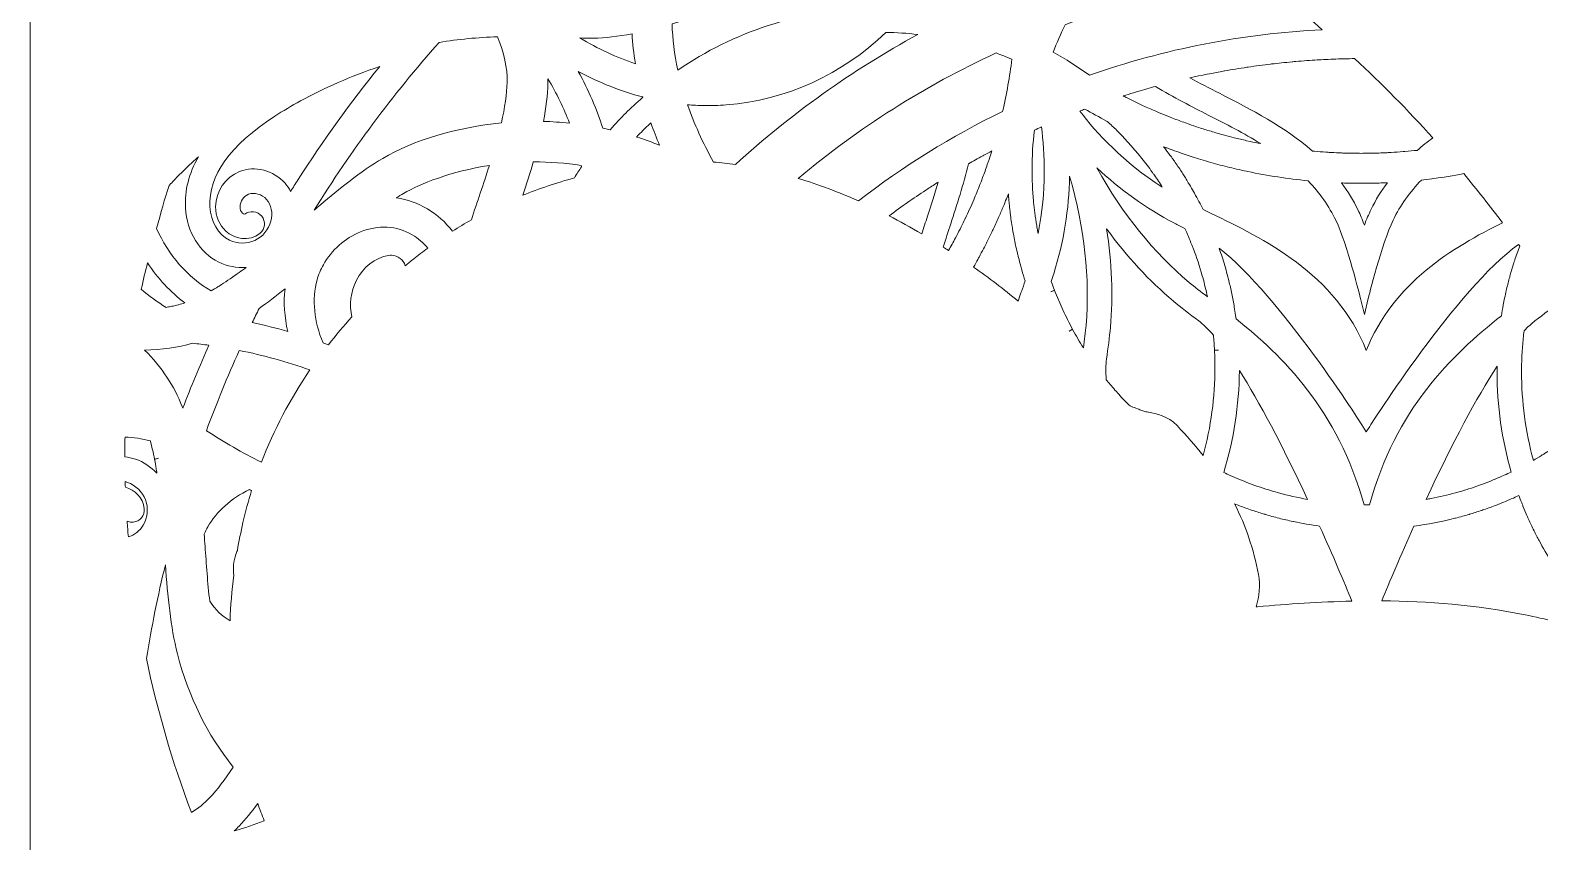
# Model space of a CAD drawing. Header units: millimetres. Extents: x 31 to 886, y -1164 to 562.
# Drawn here: x 31.5 to 218.8, y -901.2 to -800.5 of the extents above; entities that cross this region are included whole.
import ezdxf

# ---------------------------------------------------------------- set-up
doc = ezdxf.new("R2010")
doc.units = ezdxf.units.MM
doc.header["$MEASUREMENT"] = 0
doc.layers.add('Layer 2', color=7, linetype='Continuous')

msp = doc.modelspace()

# ---------------------------------------------------------------- linework, layer by layer
at = {"layer": 'Layer 2', "lineweight": 0}
msp.add_lwpolyline([(31.47, -602.86), (31.47, -1164.08), (190.16, -1164.08), (416.77, -1164.08), (416.77, -1010.46), (416.77, -602.86), (31.47, -602.86)], dxfattribs=at)
for points, knots in [([(183.83, -794.13), (186.54, -796.11), (189.19, -798.22), (191.79, -800.45), (181.89, -800.95), (172.2, -802.84), (162.91, -806.1), (161.46, -805.05), (159.95, -804.09), (158.42, -803.25), (158.85, -802.09), (159.34, -800.95), (159.88, -799.83), (167.63, -797.03), (175.65, -795.13), (183.83, -794.13)], [0, 0, 0, 0, 1, 1, 1, 2, 2, 2, 3, 3, 3, 4, 4, 4, 5, 5, 5, 5]), ([(116.42, -797.48), (116.42, -797.48), (116.59, -797.95), (116.59, -797.95), (120.3, -796.72), (123.8, -795.55), (126.92, -795.11), (127.65, -795.01), (128.53, -794.96), (129.47, -794.96), (131.18, -794.97), (133.82, -795.16), (137.01, -795.98), (136.88, -796.15), (136.75, -796.31), (136.62, -796.46), (136.26, -796.87), (135.86, -797.29), (135.38, -797.77), (126.9, -798.06), (118.78, -800.71), (111.83, -805.46), (111.41, -803.51), (111.17, -801.58), (111.12, -799.71), (113, -799.15), (114.9, -798.52), (116.58, -797.96), (116.58, -797.96), (116.42, -797.48), (116.42, -797.48)], [0, 0, 0, 0, 1, 1, 1, 2, 2, 2, 3, 3, 3, 4, 4, 4, 5, 5, 5, 6, 6, 6, 7, 7, 7, 8, 8, 8, 9, 9, 9, 10, 10, 10, 10]), ([(75.21, -816.41), (72.44, -818.05), (69.75, -820.25), (67.48, -822.18), (67.22, -822.4), (66.96, -822.63), (66.7, -822.85), (71.25, -815.51), (76.46, -808.52), (82.21, -802.02), (84.61, -801.64), (87.05, -801.41), (89.47, -801.33), (90.3, -803.29), (90.69, -805.19), (90.64, -806.97), (90.6, -808.45), (90.37, -810.11), (89.94, -812.01), (84.48, -812.54), (79, -814.17), (75.21, -816.41)], [0, 0, 0, 0, 1, 1, 1, 2, 2, 2, 3, 3, 3, 4, 4, 4, 5, 5, 5, 6, 6, 6, 7, 7, 7, 7]), ([(99.66, -801.46), (100.22, -801.5), (100.78, -801.52), (101.33, -801.51), (102.82, -801.47), (104.4, -801.29), (106.15, -800.95), (106.22, -802.15), (106.36, -803.4), (106.57, -804.67), (104.25, -803.9), (101.93, -802.82), (99.66, -801.46)], [0, 0, 0, 0, 1, 1, 1, 2, 2, 2, 3, 3, 3, 4, 4, 4, 4]), ([(115.05, -809.87), (115.98, -809.88), (116.92, -809.85), (117.83, -809.78), (125.25, -809.2), (132.27, -806.01), (137.63, -800.79), (138.97, -800.81), (140.3, -800.89), (141.6, -801.04), (133.47, -805.48), (125.88, -810.9), (118.98, -817.17), (118.08, -817.04), (117.17, -816.94), (116.26, -816.87), (114.93, -814.48), (113.85, -812.1), (113.03, -809.76), (113.71, -809.82), (114.38, -809.85), (115.05, -809.87)], [0, 0, 0, 0, 1, 1, 1, 2, 2, 2, 3, 3, 3, 4, 4, 4, 5, 5, 5, 6, 6, 6, 7, 7, 7, 7]), ([(134.23, -821.69), (131.71, -820.56), (129.24, -819.64), (126.77, -818.9), (134.25, -812.63), (142.48, -807.41), (151.33, -803.34), (151.95, -803.57), (152.6, -803.83), (153.29, -804.12), (153.02, -806.24), (152.63, -808.42), (152.13, -810.59), (145.79, -813.67), (139.81, -817.39), (134.23, -821.69)], [0, 0, 0, 0, 1, 1, 1, 2, 2, 2, 3, 3, 3, 4, 4, 4, 5, 5, 5, 5]), ([(74.84, -805.01), (71.21, -809.5), (67.81, -814.22), (64.71, -819.05), (64.4, -819.54), (64.09, -820.03), (63.79, -820.52), (63.59, -820.15), (63.36, -819.81), (63.09, -819.5), (61.67, -817.88), (59.35, -817.28), (57.44, -818.05), (55.69, -818.74), (54.48, -820.54), (54.48, -822.42), (54.48, -823.59), (54.93, -824.68), (55.73, -825.43), (56.77, -826.4), (58.62, -826.83), (59.99, -825.71), (60.64, -825.18), (60.73, -824.22), (60.2, -823.57), (59.68, -822.94), (58.74, -822.84), (58.09, -823.34), (58.09, -823.34), (58.09, -823.34), (58.09, -823.34), (58.03, -823.34), (57.89, -823.3), (57.8, -823.21), (57.62, -823.05), (57.51, -822.74), (57.51, -822.41), (57.51, -821.77), (57.96, -821.1), (58.56, -820.86), (59.26, -820.58), (60.25, -820.86), (60.8, -821.5), (61.38, -822.16), (61.6, -823.23), (61.34, -824.2), (61.07, -825.24), (60.3, -826.16), (59.33, -826.6), (58.36, -827.05), (57.16, -827.03), (56.21, -826.56), (54.82, -825.88), (53.86, -824.26), (53.77, -822.43), (53.56, -818.57), (56.27, -814.78), (61.82, -811.19), (62.83, -810.53), (63.91, -809.89), (65.03, -809.28), (67.96, -807.68), (71.25, -806.25), (74.84, -805.01)], [0, 0, 0, 0, 1, 1, 1, 2, 2, 2, 3, 3, 3, 4, 4, 4, 5, 5, 5, 6, 6, 6, 7, 7, 7, 8, 8, 8, 9, 9, 9, 10, 10, 10, 11, 11, 11, 12, 12, 12, 13, 13, 13, 14, 14, 14, 15, 15, 15, 16, 16, 16, 17, 17, 17, 18, 18, 18, 19, 19, 19, 20, 20, 20, 21, 21, 21, 21]), ([(205.51, -813.88), (204.85, -814.37), (204.19, -814.88), (203.57, -815.42), (203.07, -815.47), (202.56, -815.52), (202.06, -815.56), (202.06, -815.56), (201.83, -815.58), (201.83, -815.58), (201.33, -815.62), (200.84, -815.65), (200.34, -815.68), (200.17, -815.69), (200.01, -815.7), (199.84, -815.71), (199.84, -815.71), (199.62, -815.72), (199.62, -815.72), (199.26, -815.74), (198.9, -815.75), (198.53, -815.76), (197.81, -815.78), (197.2, -815.79), (196.63, -815.79), (196.07, -815.79), (195.47, -815.78), (194.78, -815.76), (194.62, -815.76), (194.46, -815.75), (194.31, -815.75), (194.31, -815.75), (194.18, -815.74), (194.18, -815.74), (193.76, -815.73), (193.34, -815.71), (192.91, -815.68), (192.91, -815.68), (192.78, -815.68), (192.78, -815.68), (192.61, -815.67), (192.43, -815.66), (192.25, -815.64), (191.78, -815.61), (191.31, -815.57), (190.84, -815.53), (190.84, -815.53), (190.58, -815.51), (190.58, -815.51), (187.13, -812.47), (183.01, -810.37), (179.04, -808.34), (177.8, -807.71), (176.58, -807.08), (175.38, -806.43), (176.81, -806.11), (178.26, -805.82), (179.68, -805.56), (179.68, -805.56), (179.72, -805.56), (179.72, -805.56), (180.59, -805.4), (181.48, -805.26), (182.45, -805.11), (182.45, -805.11), (182.6, -805.09), (182.6, -805.09), (183.54, -804.95), (184.47, -804.83), (185.38, -804.72), (185.38, -804.72), (185.51, -804.7), (185.51, -804.7), (186.32, -804.61), (187.17, -804.52), (188.04, -804.44), (188.04, -804.44), (188.15, -804.43), (188.15, -804.43), (188.27, -804.42), (188.38, -804.41), (188.5, -804.4), (189.44, -804.32), (190.32, -804.25), (191.18, -804.2), (191.18, -804.2), (191.38, -804.19), (191.38, -804.19), (192.13, -804.15), (192.92, -804.11), (193.81, -804.08), (194.03, -804.08), (194.25, -804.07), (194.48, -804.06), (194.94, -804.05), (195.38, -804.04), (195.81, -804.04), (199.19, -807.16), (202.43, -810.45), (205.51, -813.88)], [0, 0, 0, 0, 1, 1, 1, 2, 2, 2, 3, 3, 3, 4, 4, 4, 5, 5, 5, 6, 6, 6, 7, 7, 7, 8, 8, 8, 9, 9, 9, 10, 10, 10, 11, 11, 11, 12, 12, 12, 13, 13, 13, 14, 14, 14, 15, 15, 15, 16, 16, 16, 17, 17, 17, 18, 18, 18, 19, 19, 19, 20, 20, 20, 21, 21, 21, 22, 22, 22, 23, 23, 23, 24, 24, 24, 25, 25, 25, 26, 26, 26, 27, 27, 27, 28, 28, 28, 29, 29, 29, 30, 30, 30, 31, 31, 31, 32, 32, 32, 33, 33, 33, 33]), ([(95.71, -807.11), (95.72, -806.92), (95.72, -806.73), (95.72, -806.55), (96.79, -808.35), (97.68, -810.19), (98.38, -812.04), (97.3, -811.93), (96.23, -811.86), (95.16, -811.83), (95.49, -810.12), (95.67, -808.57), (95.71, -807.11)], [0, 0, 0, 0, 1, 1, 1, 2, 2, 2, 3, 3, 3, 4, 4, 4, 4]), ([(107.47, -808.8), (107.47, -808.81), (107.48, -808.82), (107.48, -808.84), (106.67, -809.55), (105.99, -810.18), (105.37, -810.8), (104.76, -811.41), (104.14, -812.07), (103.43, -812.88), (103.1, -812.8), (102.8, -812.73), (102.52, -812.67), (101.77, -810.29), (100.75, -807.93), (99.48, -805.63), (102.1, -807.03), (104.78, -808.09), (107.47, -808.8)], [0, 0, 0, 0, 1, 1, 1, 2, 2, 2, 3, 3, 3, 4, 4, 4, 5, 5, 5, 6, 6, 6, 6]), ([(171.57, -810.75), (171.57, -810.75), (171.13, -810.57), (171.13, -810.57), (170.61, -810.34), (170.09, -810.11), (169.58, -809.88), (169.58, -809.88), (169.34, -809.76), (169.34, -809.76), (168.89, -809.55), (168.44, -809.34), (167.99, -809.12), (167.99, -809.12), (167.57, -808.91), (167.57, -808.91), (167.41, -808.83), (167.25, -808.75), (167.09, -808.67), (167.5, -808.54), (167.93, -808.41), (168.39, -808.27), (168.39, -808.27), (168.88, -808.12), (168.88, -808.12), (169.7, -807.88), (170.43, -807.67), (171.11, -807.49), (173.33, -808.83), (175.72, -810.06), (177.65, -811.04), (179.84, -812.16), (182.08, -813.3), (184.17, -814.59), (183.73, -814.5), (183.29, -814.41), (182.85, -814.32), (182.85, -814.32), (182.4, -814.22), (182.4, -814.22), (181.89, -814.1), (181.38, -813.98), (180.87, -813.85), (180.87, -813.85), (180.28, -813.7), (180.28, -813.7), (179.87, -813.59), (179.45, -813.48), (179.04, -813.36), (179.04, -813.36), (178.59, -813.24), (178.59, -813.24), (178.06, -813.08), (177.53, -812.92), (177, -812.75), (176.89, -812.72), (176.79, -812.68), (176.68, -812.65), (176.68, -812.65), (176.49, -812.59), (176.49, -812.59), (176.08, -812.45), (175.67, -812.31), (175.26, -812.17), (175.26, -812.17), (174.81, -812.01), (174.81, -812.01), (174.28, -811.82), (173.76, -811.63), (173.23, -811.43), (173.23, -811.43), (172.84, -811.27), (172.84, -811.27), (172.41, -811.1), (171.99, -810.93), (171.57, -810.75)], [0, 0, 0, 0, 1, 1, 1, 2, 2, 2, 3, 3, 3, 4, 4, 4, 5, 5, 5, 6, 6, 6, 7, 7, 7, 8, 8, 8, 9, 9, 9, 10, 10, 10, 11, 11, 11, 12, 12, 12, 13, 13, 13, 14, 14, 14, 15, 15, 15, 16, 16, 16, 17, 17, 17, 18, 18, 18, 19, 19, 19, 20, 20, 20, 21, 21, 21, 22, 22, 22, 23, 23, 23, 24, 24, 24, 25, 25, 25, 25]), ([(161.71, -810.55), (161.92, -810.47), (162.13, -810.39), (162.35, -810.31), (163.18, -810.79), (164.09, -811.28), (165.12, -811.82), (165.56, -812.23), (165.93, -812.58), (166.3, -812.95), (166.67, -813.32), (167.07, -813.74), (167.55, -814.26), (167.68, -814.4), (167.8, -814.54), (167.93, -814.68), (168.22, -815.01), (168.51, -815.35), (168.8, -815.68), (169, -815.93), (169.21, -816.18), (169.41, -816.43), (169.63, -816.71), (169.85, -816.99), (170.07, -817.27), (170.28, -817.55), (170.48, -817.83), (170.69, -818.12), (170.75, -818.21), (170.82, -818.3), (170.88, -818.39), (170.88, -818.39), (170.96, -818.5), (170.96, -818.5), (171.3, -818.99), (171.64, -819.49), (171.95, -819.99), (167.11, -816.86), (163.78, -813.27), (161.71, -810.55)], [0, 0, 0, 0, 1, 1, 1, 2, 2, 2, 3, 3, 3, 4, 4, 4, 5, 5, 5, 6, 6, 6, 7, 7, 7, 8, 8, 8, 9, 9, 9, 10, 10, 10, 11, 11, 11, 12, 12, 12, 13, 13, 13, 13]), ([(107.51, -812.95), (107.83, -812.63), (108.15, -812.32), (108.49, -812.01), (108.83, -812.96), (109.18, -813.88), (109.57, -814.78), (108.64, -814.41), (107.68, -814.07), (106.72, -813.77), (106.99, -813.48), (107.26, -813.21), (107.51, -812.95)], [0, 0, 0, 0, 1, 1, 1, 2, 2, 2, 3, 3, 3, 4, 4, 4, 4]), ([(156.07, -812.92), (156.36, -812.78), (156.65, -812.65), (156.95, -812.52), (157.39, -815.74), (157.59, -820.37), (156.54, -825.72), (156.51, -825.58), (156.48, -825.44), (156.46, -825.29), (156.41, -825.04), (156.37, -824.8), (156.33, -824.55), (156.3, -824.35), (156.27, -824.15), (156.24, -823.95), (156.2, -823.71), (156.17, -823.48), (156.14, -823.24), (156.11, -823.02), (156.08, -822.8), (156.06, -822.58), (156.03, -822.36), (156.01, -822.13), (155.98, -821.91), (155.96, -821.67), (155.94, -821.42), (155.92, -821.17), (155.92, -821.17), (155.91, -821.03), (155.91, -821.03), (155.9, -820.87), (155.88, -820.72), (155.87, -820.56), (155.85, -820.27), (155.84, -819.98), (155.83, -819.69), (155.83, -819.69), (155.82, -819.53), (155.82, -819.53), (155.81, -819.42), (155.81, -819.31), (155.8, -819.2), (155.79, -818.74), (155.78, -818.29), (155.78, -817.81), (155.78, -816.19), (155.88, -814.54), (156.07, -812.92)], [0, 0, 0, 0, 1, 1, 1, 2, 2, 2, 3, 3, 3, 4, 4, 4, 5, 5, 5, 6, 6, 6, 7, 7, 7, 8, 8, 8, 9, 9, 9, 10, 10, 10, 11, 11, 11, 12, 12, 12, 13, 13, 13, 14, 14, 14, 15, 15, 15, 16, 16, 16, 16]), ([(50.74, -822.59), (50.89, -825.5), (52.51, -828.13), (54.87, -829.28), (55.91, -829.8), (57.09, -830.02), (58.26, -829.94), (57.97, -830.16), (57.69, -830.37), (57.4, -830.58), (57.4, -830.58), (57.16, -830.75), (57.16, -830.75), (56.37, -831.31), (55.64, -831.8), (54.92, -832.25), (54.92, -832.25), (54.81, -832.32), (54.81, -832.32), (54.49, -832.51), (54.19, -832.69), (53.91, -832.85), (51.02, -831.2), (48.62, -828.42), (47.15, -825.11), (47.67, -823.2), (48.17, -821.45), (48.71, -819.77), (48.71, -819.77), (48.75, -819.73), (48.75, -819.73), (49.12, -819.34), (49.52, -818.92), (49.97, -818.47), (49.97, -818.47), (50.27, -818.17), (50.27, -818.17), (50.76, -817.69), (51.19, -817.28), (51.59, -816.91), (51.84, -816.67), (52.1, -816.44), (52.35, -816.21), (51.16, -818.27), (50.62, -820.41), (50.74, -822.59)], [0, 0, 0, 0, 1, 1, 1, 2, 2, 2, 3, 3, 3, 4, 4, 4, 5, 5, 5, 6, 6, 6, 7, 7, 7, 8, 8, 8, 9, 9, 9, 10, 10, 10, 11, 11, 11, 12, 12, 12, 13, 13, 13, 14, 14, 14, 15, 15, 15, 15]), ([(145.69, -824.54), (145.69, -824.54), (145.69, -824.54), (145.69, -824.54), (146.47, -822.14), (147.27, -819.66), (147.89, -817.1), (148.46, -816.77), (149.06, -816.44), (149.66, -816.11), (149.66, -816.11), (149.8, -816.03), (149.8, -816.03), (150.13, -815.85), (150.47, -815.67), (150.79, -815.5), (150.69, -815.83), (150.57, -816.19), (150.45, -816.56), (150.4, -816.7), (150.35, -816.84), (150.3, -816.98), (150.3, -816.98), (150.23, -817.18), (150.23, -817.18), (150.05, -817.72), (149.85, -818.27), (149.65, -818.8), (149.65, -818.8), (149.59, -818.96), (149.59, -818.96), (149.53, -819.11), (149.48, -819.27), (149.42, -819.42), (149.15, -820.1), (148.9, -820.72), (148.65, -821.32), (148.65, -821.32), (148.55, -821.56), (148.55, -821.56), (148.22, -822.33), (147.87, -823.09), (147.52, -823.84), (147.52, -823.84), (147.5, -823.88), (147.5, -823.88), (147.17, -824.56), (146.81, -825.27), (146.44, -826), (146.44, -826), (146.29, -826.27), (146.29, -826.27), (146, -826.83), (145.71, -827.34), (145.43, -827.84), (145.21, -827.7), (144.99, -827.56), (144.77, -827.42), (145.07, -826.45), (145.39, -825.49), (145.69, -824.54)], [0, 0, 0, 0, 1, 1, 1, 2, 2, 2, 3, 3, 3, 4, 4, 4, 5, 5, 5, 6, 6, 6, 7, 7, 7, 8, 8, 8, 9, 9, 9, 10, 10, 10, 11, 11, 11, 12, 12, 12, 13, 13, 13, 14, 14, 14, 15, 15, 15, 16, 16, 16, 17, 17, 17, 18, 18, 18, 19, 19, 19, 20, 20, 20, 20]), ([(172.43, -815.09), (172.43, -815.09), (172.52, -815.12), (172.52, -815.12), (172.65, -815.17), (172.78, -815.22), (172.91, -815.27), (173.66, -815.55), (174.36, -815.79), (175.05, -816.02), (175.05, -816.02), (175.15, -816.05), (175.15, -816.05), (175.8, -816.27), (176.5, -816.49), (177.31, -816.73), (177.31, -816.73), (177.66, -816.83), (177.66, -816.83), (178.46, -817.06), (179.24, -817.27), (179.98, -817.46), (179.98, -817.46), (180.01, -817.47), (180.01, -817.47), (180.77, -817.65), (181.55, -817.83), (182.4, -818.02), (182.4, -818.02), (182.56, -818.05), (182.56, -818.05), (185.01, -818.56), (187.53, -818.95), (190.04, -819.19), (191.48, -820.7), (192.61, -822.33), (193.5, -824.15), (194.86, -826.95), (196.52, -833.72), (196.54, -833.78), (196.54, -833.78), (197.02, -835.78), (197.02, -835.78), (197.02, -835.78), (197.51, -833.78), (197.51, -833.78), (197.52, -833.72), (199.19, -826.89), (200.59, -824.07), (201.49, -822.24), (202.63, -820.61), (204.09, -819.1), (204.52, -819.05), (204.96, -819), (205.39, -818.94), (205.39, -818.94), (205.46, -818.93), (205.46, -818.93), (206.76, -818.77), (208.06, -818.56), (209.35, -818.31), (211, -820.3), (212.6, -822.33), (214.15, -824.4), (208.13, -827.39), (200.52, -831.85), (197.26, -840.27), (193.55, -830.72), (184.27, -826.26), (178.03, -823.27), (177.68, -823.1), (177.33, -822.94), (177, -822.77), (176.68, -822.12), (176.33, -821.46), (175.94, -820.75), (175.94, -820.75), (175.69, -820.31), (175.69, -820.31), (175.52, -820.02), (175.35, -819.72), (175.17, -819.43), (175.06, -819.23), (174.93, -819.03), (174.81, -818.84), (174.81, -818.84), (174.66, -818.59), (174.66, -818.59), (174.54, -818.41), (174.43, -818.22), (174.31, -818.04), (174.04, -817.62), (173.75, -817.2), (173.44, -816.75), (173.35, -816.63), (173.26, -816.51), (173.17, -816.38), (173.17, -816.38), (173.07, -816.24), (173.07, -816.24), (172.83, -815.92), (172.59, -815.59), (172.34, -815.27), (172.34, -815.27), (172.25, -815.15), (172.25, -815.15), (172.21, -815.09), (172.16, -815.03), (172.11, -814.97), (172.21, -815.01), (172.32, -815.05), (172.43, -815.09)], [0, 0, 0, 0, 1, 1, 1, 2, 2, 2, 3, 3, 3, 4, 4, 4, 5, 5, 5, 6, 6, 6, 7, 7, 7, 8, 8, 8, 9, 9, 9, 10, 10, 10, 11, 11, 11, 12, 12, 12, 13, 13, 13, 14, 14, 14, 15, 15, 15, 16, 16, 16, 17, 17, 17, 18, 18, 18, 19, 19, 19, 20, 20, 20, 21, 21, 21, 22, 22, 22, 23, 23, 23, 24, 24, 24, 25, 25, 25, 26, 26, 26, 27, 27, 27, 28, 28, 28, 29, 29, 29, 30, 30, 30, 31, 31, 31, 32, 32, 32, 33, 33, 33, 34, 34, 34, 35, 35, 35, 36, 36, 36, 37, 37, 37, 37]), ([(80.75, -822.68), (79.54, -821.97), (78.25, -821.52), (76.9, -821.33), (77.21, -821.13), (77.51, -820.94), (77.79, -820.77), (79.86, -819.55), (83.7, -818.03), (88.45, -817.29), (88.1, -818.4), (87.73, -819.51), (87.32, -820.73), (86.94, -821.86), (86.57, -822.96), (86.22, -824.04), (85.42, -824.49), (84.64, -824.96), (83.87, -825.45), (83.01, -824.33), (81.95, -823.38), (80.75, -822.68)], [0, 0, 0, 0, 1, 1, 1, 2, 2, 2, 3, 3, 3, 4, 4, 4, 5, 5, 5, 6, 6, 6, 7, 7, 7, 7]), ([(99.85, -817.3), (99.86, -817.35), (99.87, -817.41), (99.88, -817.46), (99.58, -817.91), (99.29, -818.36), (99, -818.82), (96.77, -819.44), (94.63, -820.17), (92.58, -820.99), (93.03, -819.64), (93.48, -818.26), (93.9, -816.86), (95.9, -816.84), (97.9, -816.99), (99.85, -817.3)], [0, 0, 0, 0, 1, 1, 1, 2, 2, 2, 3, 3, 3, 4, 4, 4, 5, 5, 5, 5]), ([(163.81, -817.58), (166.67, -820.27), (169.91, -822.58), (173.46, -824.47), (173.84, -824.67), (174.27, -824.88), (174.76, -825.12), (175.05, -825.76), (175.32, -826.42), (175.61, -827.14), (175.66, -827.28), (175.72, -827.43), (175.78, -827.57), (176.2, -828.69), (176.58, -829.84), (176.9, -830.97), (176.9, -830.97), (176.96, -831.19), (176.96, -831.19), (177.18, -831.99), (177.38, -832.79), (177.55, -833.59), (176.73, -832.97), (175.96, -832.37), (175.28, -831.8), (170.9, -828.13), (167.05, -823.35), (163.81, -817.58)], [0, 0, 0, 0, 1, 1, 1, 2, 2, 2, 3, 3, 3, 4, 4, 4, 5, 5, 5, 6, 6, 6, 7, 7, 7, 8, 8, 8, 9, 9, 9, 9]), ([(144.14, -819.36), (143.7, -820.83), (143.23, -822.29), (142.81, -823.6), (142.57, -824.33), (142.33, -825.06), (142.1, -825.79), (140.73, -824.98), (139.38, -824.23), (138.05, -823.54), (138.05, -823.54), (138.05, -823.54), (138.05, -823.54), (138.82, -822.96), (139.59, -822.41), (140.34, -821.88), (141.05, -821.39), (141.79, -820.89), (142.61, -820.35), (142.61, -820.35), (142.86, -820.18), (142.86, -820.18), (143.3, -819.9), (143.72, -819.62), (144.14, -819.36)], [0, 0, 0, 0, 1, 1, 1, 2, 2, 2, 3, 3, 3, 4, 4, 4, 5, 5, 5, 6, 6, 6, 7, 7, 7, 8, 8, 8, 8]), ([(161.48, -838.8), (161.48, -838.8), (161.47, -838.77), (161.47, -838.77), (161.25, -838.4), (161.04, -838.02), (160.82, -837.63), (160.82, -837.63), (160.39, -837.87), (160.39, -837.87), (160.39, -837.87), (160.39, -837.87), (160.39, -837.87), (160.39, -837.87), (160.8, -837.6), (160.8, -837.6), (160.6, -837.23), (160.41, -836.85), (160.22, -836.47), (160.22, -836.47), (160.18, -836.41), (160.18, -836.41), (159.99, -836.03), (159.81, -835.66), (159.63, -835.28), (159.63, -835.28), (159.6, -835.2), (159.6, -835.2), (159.42, -834.82), (159.25, -834.44), (159.09, -834.06), (159.09, -834.06), (159.06, -833.97), (159.06, -833.97), (158.89, -833.59), (158.74, -833.2), (158.58, -832.81), (158.58, -832.81), (158.12, -832.99), (158.12, -832.99), (158.12, -832.99), (158.56, -832.75), (158.56, -832.75), (158.43, -832.4), (158.3, -832.05), (158.17, -831.7), (158.28, -831.37), (158.39, -831.04), (158.49, -830.72), (159.71, -826.74), (160.37, -822.69), (160.45, -818.64), (162.31, -825.12), (162.99, -831.32), (162.48, -837.1), (162.41, -837.96), (162.29, -838.92), (162.15, -839.9), (161.92, -839.53), (161.7, -839.16), (161.48, -838.8)], [0, 0, 0, 0, 1, 1, 1, 2, 2, 2, 3, 3, 3, 4, 4, 4, 5, 5, 5, 6, 6, 6, 7, 7, 7, 8, 8, 8, 9, 9, 9, 10, 10, 10, 11, 11, 11, 12, 12, 12, 13, 13, 13, 14, 14, 14, 15, 15, 15, 16, 16, 16, 17, 17, 17, 18, 18, 18, 19, 19, 19, 20, 20, 20, 20]), ([(199.87, -819.43), (199.09, -820.48), (198.43, -821.57), (197.86, -822.73), (197.56, -823.35), (197.28, -824), (197.02, -824.69), (196.78, -824.03), (196.51, -823.41), (196.23, -822.82), (195.65, -821.64), (194.99, -820.54), (194.2, -819.46), (194.42, -819.47), (194.65, -819.48), (194.88, -819.49), (196.15, -819.52), (197.4, -819.52), (198.79, -819.47), (198.79, -819.47), (198.86, -819.47), (198.86, -819.47), (199.19, -819.46), (199.52, -819.45), (199.87, -819.43)], [0, 0, 0, 0, 1, 1, 1, 2, 2, 2, 3, 3, 3, 4, 4, 4, 5, 5, 5, 6, 6, 6, 7, 7, 7, 8, 8, 8, 8]), ([(148.53, -829.9), (148.71, -829.58), (148.89, -829.26), (149.07, -828.94), (149.13, -828.82), (149.19, -828.71), (149.25, -828.6), (149.25, -828.6), (149.36, -828.4), (149.36, -828.4), (149.53, -828.07), (149.71, -827.74), (149.88, -827.41), (149.99, -827.21), (150.09, -827), (150.19, -826.79), (150.36, -826.47), (150.52, -826.14), (150.68, -825.81), (150.68, -825.81), (150.76, -825.65), (150.76, -825.65), (150.82, -825.52), (150.88, -825.39), (150.94, -825.25), (151.18, -824.76), (151.41, -824.26), (151.63, -823.75), (151.63, -823.75), (151.74, -823.5), (151.74, -823.5), (151.93, -823.06), (152.12, -822.62), (152.31, -822.17), (152.38, -822), (152.45, -821.83), (152.51, -821.66), (152.63, -821.37), (152.74, -821.09), (152.85, -820.8), (152.87, -821.07), (152.89, -821.34), (152.91, -821.6), (152.92, -821.75), (152.94, -821.89), (152.95, -822.04), (152.95, -822.04), (152.97, -822.23), (152.97, -822.23), (153.01, -822.57), (153.04, -822.91), (153.08, -823.24), (153.1, -823.43), (153.13, -823.62), (153.15, -823.8), (153.15, -823.8), (153.17, -823.9), (153.17, -823.9), (153.21, -824.23), (153.26, -824.55), (153.31, -824.88), (153.35, -825.09), (153.38, -825.31), (153.42, -825.53), (153.48, -825.85), (153.54, -826.18), (153.6, -826.5), (153.6, -826.5), (153.64, -826.67), (153.64, -826.67), (153.67, -826.83), (153.7, -826.98), (153.73, -827.13), (153.8, -827.46), (153.88, -827.79), (153.96, -828.12), (153.96, -828.12), (153.99, -828.25), (153.99, -828.25), (154.02, -828.4), (154.06, -828.55), (154.1, -828.7), (154.19, -829.06), (154.29, -829.43), (154.39, -829.79), (154.39, -829.79), (154.43, -829.96), (154.43, -829.96), (154.46, -830.06), (154.49, -830.15), (154.51, -830.25), (154.66, -830.74), (154.79, -831.18), (154.93, -831.62), (154.79, -832.04), (154.63, -832.48), (154.48, -832.93), (154.48, -832.93), (154.41, -833.11), (154.41, -833.11), (154.3, -833.44), (154.18, -833.78), (154.06, -834.12), (152.27, -832.65), (150.43, -831.23), (148.53, -829.9)], [0, 0, 0, 0, 1, 1, 1, 2, 2, 2, 3, 3, 3, 4, 4, 4, 5, 5, 5, 6, 6, 6, 7, 7, 7, 8, 8, 8, 9, 9, 9, 10, 10, 10, 11, 11, 11, 12, 12, 12, 13, 13, 13, 14, 14, 14, 15, 15, 15, 16, 16, 16, 17, 17, 17, 18, 18, 18, 19, 19, 19, 20, 20, 20, 21, 21, 21, 22, 22, 22, 23, 23, 23, 24, 24, 24, 25, 25, 25, 26, 26, 26, 27, 27, 27, 28, 28, 28, 29, 29, 29, 30, 30, 30, 31, 31, 31, 32, 32, 32, 33, 33, 33, 34, 34, 34, 35, 35, 35, 35]), ([(79.06, -828.88), (78.71, -829.16), (78.36, -829.44), (78.02, -829.73), (77.78, -828.99), (77.11, -828.47), (76.32, -828.44), (76.19, -828.44), (76.07, -828.44), (75.95, -828.46), (74.24, -828.75), (72.79, -829.87), (71.95, -831.54), (71.23, -832.97), (71.05, -834.61), (71.39, -836.07), (70.37, -837.2), (69.39, -838.36), (68.47, -839.55), (68.25, -839.47), (68.03, -839.38), (67.81, -839.3), (66.69, -836.7), (66.42, -833.87), (67.07, -831.49), (67.25, -830.85), (67.51, -830.22), (67.85, -829.61), (68.86, -827.8), (70.53, -826.32), (72.44, -825.54), (73.55, -825.09), (74.67, -824.89), (75.77, -824.95), (75.77, -824.95), (75.77, -824.95), (75.77, -824.95), (76.87, -825.01), (77.92, -825.33), (78.88, -825.89), (79.61, -826.31), (80.26, -826.88), (80.8, -827.55), (80.21, -827.98), (79.63, -828.42), (79.06, -828.88)], [0, 0, 0, 0, 1, 1, 1, 2, 2, 2, 3, 3, 3, 4, 4, 4, 5, 5, 5, 6, 6, 6, 7, 7, 7, 8, 8, 8, 9, 9, 9, 10, 10, 10, 11, 11, 11, 12, 12, 12, 13, 13, 13, 14, 14, 14, 15, 15, 15, 15]), ([(165.03, -841.31), (165.21, -839.97), (165.4, -838.59), (165.51, -837.37), (165.85, -833.47), (165.69, -829.37), (165.03, -825.15), (167.54, -828.6), (170.33, -831.61), (173.33, -834.13), (174.25, -834.9), (175.31, -835.7), (176.46, -836.58), (177.02, -837), (177.63, -837.59), (178.29, -838.34), (178.34, -838.95), (178.39, -839.58), (178.42, -840.21), (178.42, -840.21), (178.92, -840.19), (178.92, -840.19), (178.92, -840.19), (178.42, -840.25), (178.42, -840.25), (178.46, -840.9), (178.47, -841.57), (178.47, -842.26), (178.47, -842.26), (178.48, -842.34), (178.48, -842.34), (178.48, -846.06), (177.98, -849.73), (177.02, -853.28), (176.05, -852.05), (174.98, -850.83), (173.78, -849.57), (172.62, -848.35), (171.2, -848.09), (170.25, -847.91), (170.04, -847.87), (169.76, -847.82), (169.66, -847.78), (169.5, -847.72), (169.33, -847.66), (169.16, -847.59), (168.84, -847.48), (168.14, -847.22), (167.84, -847.04), (167.33, -846.53), (166.83, -846.01), (166.36, -845.48), (166.26, -845.37), (166.16, -845.26), (166.07, -845.15), (165.65, -844.67), (165.3, -844.26), (164.98, -843.87), (164.92, -842.87), (164.93, -842.01), (165.03, -841.31)], [0, 0, 0, 0, 1, 1, 1, 2, 2, 2, 3, 3, 3, 4, 4, 4, 5, 5, 5, 6, 6, 6, 7, 7, 7, 8, 8, 8, 9, 9, 9, 10, 10, 10, 11, 11, 11, 12, 12, 12, 13, 13, 13, 14, 14, 14, 15, 15, 15, 16, 16, 16, 17, 17, 17, 18, 18, 18, 19, 19, 19, 20, 20, 20, 20]), ([(181.11, -836.33), (181.1, -836.25), (181.08, -836.18), (181.07, -836.1), (181.07, -836.1), (181.04, -835.9), (181.04, -835.9), (180.99, -835.55), (180.94, -835.2), (180.88, -834.86), (180.84, -834.59), (180.79, -834.33), (180.74, -834.06), (180.69, -833.78), (180.63, -833.49), (180.57, -833.2), (180.46, -832.68), (180.34, -832.14), (180.2, -831.59), (180.2, -831.59), (180.16, -831.42), (180.16, -831.42), (180.13, -831.31), (180.11, -831.21), (180.08, -831.1), (179.98, -830.73), (179.88, -830.36), (179.77, -829.98), (179.77, -829.98), (179.69, -829.7), (179.69, -829.7), (179.48, -828.99), (179.25, -828.27), (179, -827.56), (186.56, -833.43), (196.73, -849.49), (196.83, -849.67), (196.83, -849.67), (197.26, -850.34), (197.26, -850.34), (197.26, -850.34), (197.68, -849.67), (197.68, -849.67), (197.8, -849.48), (208.54, -832.52), (216.14, -827.1), (216.19, -827.16), (216.24, -827.23), (216.29, -827.3), (216.07, -827.88), (215.86, -828.47), (215.67, -829.05), (215.67, -829.05), (215.62, -829.2), (215.62, -829.2), (215.59, -829.31), (215.56, -829.41), (215.52, -829.51), (215.41, -829.87), (215.3, -830.22), (215.2, -830.58), (215.15, -830.77), (215.1, -830.96), (215.05, -831.15), (215.05, -831.15), (215, -831.31), (215, -831.31), (214.87, -831.81), (214.74, -832.31), (214.63, -832.81), (214.56, -833.12), (214.49, -833.43), (214.42, -833.74), (214.37, -834.02), (214.31, -834.31), (214.25, -834.6), (214.16, -835.08), (214.09, -835.53), (214.02, -835.95), (207.74, -840.89), (200.93, -847.55), (197.67, -859.38), (197.59, -859.38), (197.5, -859.38), (197.42, -859.38), (197.42, -859.38), (197.28, -859.38), (197.28, -859.38), (197.18, -859.38), (197.08, -859.38), (196.98, -859.38), (193.74, -847.63), (186.83, -840.89), (181.11, -836.33)], [0, 0, 0, 0, 1, 1, 1, 2, 2, 2, 3, 3, 3, 4, 4, 4, 5, 5, 5, 6, 6, 6, 7, 7, 7, 8, 8, 8, 9, 9, 9, 10, 10, 10, 11, 11, 11, 12, 12, 12, 13, 13, 13, 14, 14, 14, 15, 15, 15, 16, 16, 16, 17, 17, 17, 18, 18, 18, 19, 19, 19, 20, 20, 20, 21, 21, 21, 22, 22, 22, 23, 23, 23, 24, 24, 24, 25, 25, 25, 26, 26, 26, 27, 27, 27, 28, 28, 28, 29, 29, 29, 30, 30, 30, 31, 31, 31, 31]), ([(50.66, -834.34), (50.41, -834.42), (50.15, -834.5), (49.89, -834.57), (49.89, -834.57), (49.85, -834.58), (49.85, -834.58), (49.58, -834.65), (49.31, -834.72), (49.05, -834.77), (49.05, -834.77), (48.89, -834.8), (48.89, -834.8), (48.71, -834.83), (48.53, -834.87), (48.35, -834.9), (47.26, -834.25), (46.23, -833.49), (45.26, -832.66), (45.49, -831.54), (45.75, -830.45), (46.03, -829.37), (47.3, -831.31), (48.87, -833), (50.66, -834.34)], [0, 0, 0, 0, 1, 1, 1, 2, 2, 2, 3, 3, 3, 4, 4, 4, 5, 5, 5, 6, 6, 6, 7, 7, 7, 8, 8, 8, 8]), ([(63.44, -837.88), (61.98, -837.47), (60.5, -837.1), (59.03, -836.78), (59.3, -836.22), (59.59, -835.65), (59.89, -835.03), (60.9, -834.32), (61.95, -833.52), (63.09, -832.6), (62.9, -834.32), (63.01, -836.11), (63.44, -837.88)], [0, 0, 0, 0, 1, 1, 1, 2, 2, 2, 3, 3, 3, 4, 4, 4, 4]), ([(216.56, -841.17), (216.57, -840.91), (216.58, -840.66), (216.6, -840.4), (216.61, -840.25), (216.62, -840.11), (216.63, -839.96), (216.63, -839.96), (216.65, -839.76), (216.65, -839.76), (216.7, -839.07), (216.76, -838.43), (216.83, -837.82), (217.31, -837.31), (217.77, -836.9), (218.19, -836.57), (219.32, -835.72), (220.39, -834.9), (221.32, -834.13), (221.33, -834.12), (221.34, -834.11), (221.35, -834.1), (223.83, -837.35), (224.16, -837.56), (224.41, -837.71), (225.37, -838.31), (226.57, -838.32), (227.54, -837.74), (227.71, -837.64), (228.27, -837.21), (229.08, -836.56), (229.1, -836.83), (229.12, -837.1), (229.14, -837.37), (229.25, -838.57), (229.43, -839.89), (229.62, -841.31), (229.72, -842.02), (229.73, -842.9), (229.66, -843.93), (229.32, -844.35), (228.96, -844.78), (228.55, -845.24), (228.55, -845.24), (228.38, -845.44), (228.38, -845.44), (227.55, -846.36), (226.67, -847.26), (225.76, -848.12), (225.76, -848.12), (225.52, -848.34), (225.52, -848.34), (225.02, -848.81), (224.56, -849.22), (224.1, -849.6), (223.69, -849.95), (223.23, -850.32), (222.7, -850.73), (222.7, -850.73), (222.38, -850.97), (222.38, -850.97), (221.85, -851.37), (221.36, -851.72), (220.9, -852.05), (220.9, -852.05), (220.87, -852.07), (220.87, -852.07), (220.43, -852.37), (219.95, -852.68), (219.39, -853.03), (219.26, -853.11), (219.13, -853.19), (219, -853.27), (218.63, -853.5), (218.3, -853.7), (217.99, -853.88), (217.02, -850.29), (216.52, -846.6), (216.52, -842.87), (216.52, -842.29), (216.54, -841.71), (216.56, -841.17)], [0, 0, 0, 0, 1, 1, 1, 2, 2, 2, 3, 3, 3, 4, 4, 4, 5, 5, 5, 6, 6, 6, 7, 7, 7, 8, 8, 8, 9, 9, 9, 10, 10, 10, 11, 11, 11, 12, 12, 12, 13, 13, 13, 14, 14, 14, 15, 15, 15, 16, 16, 16, 17, 17, 17, 18, 18, 18, 19, 19, 19, 20, 20, 20, 21, 21, 21, 22, 22, 22, 23, 23, 23, 24, 24, 24, 25, 25, 25, 26, 26, 26, 27, 27, 27, 27]), ([(50.41, -847.41), (50.38, -847.34), (50.36, -847.27), (50.33, -847.2), (49.37, -844.7), (47.8, -842.34), (45.67, -840.19), (47.78, -840.17), (49.78, -839.89), (51.62, -839.35), (52.34, -839.43), (53.01, -839.51), (53.63, -839.6), (52.5, -842.15), (51.42, -844.77), (50.41, -847.41)], [0, 0, 0, 0, 1, 1, 1, 2, 2, 2, 3, 3, 3, 4, 4, 4, 5, 5, 5, 5]), ([(66.19, -842.66), (63.72, -846.28), (61.71, -850.11), (60.16, -854.1), (57.81, -852.94), (55.52, -851.63), (53.33, -850.2), (54.57, -846.85), (55.94, -843.5), (57.42, -840.24), (60.39, -840.84), (63.33, -841.65), (66.19, -842.66)], [0, 0, 0, 0, 1, 1, 1, 2, 2, 2, 3, 3, 3, 4, 4, 4, 4]), ([(179.57, -855.38), (180.82, -851.29), (181.47, -847.05), (181.51, -842.75), (183.99, -846.62), (186.82, -851.97), (189.96, -858.72), (188.76, -858.5), (187.55, -858.23), (186.37, -857.91), (186.37, -857.91), (186.26, -857.87), (186.26, -857.87), (185.83, -857.76), (185.39, -857.63), (184.95, -857.49), (184.95, -857.49), (184.8, -857.44), (184.8, -857.44), (183.9, -857.16), (182.99, -856.83), (182.09, -856.48), (182.09, -856.48), (181.77, -856.35), (181.77, -856.35), (181.44, -856.21), (181.11, -856.07), (180.79, -855.93), (180.79, -855.93), (180.43, -855.78), (180.43, -855.78), (180.12, -855.64), (179.83, -855.51), (179.57, -855.38)], [0, 0, 0, 0, 1, 1, 1, 2, 2, 2, 3, 3, 3, 4, 4, 4, 5, 5, 5, 6, 6, 6, 7, 7, 7, 8, 8, 8, 9, 9, 9, 10, 10, 10, 11, 11, 11, 11]), ([(215.24, -855.33), (214.97, -855.45), (214.69, -855.59), (214.36, -855.73), (214.36, -855.73), (214, -855.89), (214, -855.89), (213.67, -856.04), (213.34, -856.18), (213, -856.31), (213, -856.31), (212.68, -856.44), (212.68, -856.44), (211.78, -856.8), (210.86, -857.13), (209.96, -857.42), (209.96, -857.42), (209.76, -857.48), (209.76, -857.48), (209.33, -857.62), (208.89, -857.75), (208.45, -857.87), (208.45, -857.87), (208.34, -857.9), (208.34, -857.9), (207.35, -858.17), (206.33, -858.41), (205.3, -858.61), (205.1, -858.65), (204.89, -858.69), (204.68, -858.73), (207.98, -851.65), (210.93, -846.11), (213.49, -842.21), (213.49, -842.44), (213.48, -842.66), (213.48, -842.87), (213.48, -847.11), (214.07, -851.3), (215.24, -855.33)], [0, 0, 0, 0, 1, 1, 1, 2, 2, 2, 3, 3, 3, 4, 4, 4, 5, 5, 5, 6, 6, 6, 7, 7, 7, 8, 8, 8, 9, 9, 9, 10, 10, 10, 11, 11, 11, 12, 12, 12, 13, 13, 13, 13]), ([(46.38, -851.46), (46.57, -852.17), (46.74, -852.92), (46.9, -853.72), (46.9, -853.72), (47.39, -853.62), (47.39, -853.62), (47.39, -853.62), (46.91, -853.76), (46.91, -853.76), (46.98, -854.14), (47.05, -854.52), (47.11, -854.91), (47.11, -854.91), (47.15, -855.16), (47.15, -855.16), (47.17, -855.26), (47.19, -855.36), (47.2, -855.46), (46.46, -854.68), (45.54, -854.08), (44.52, -853.73), (44.1, -853.59), (43.66, -853.49), (43.21, -853.43), (43.21, -852.62), (43.22, -851.8), (43.24, -850.99), (44.31, -851.04), (45.36, -851.19), (46.38, -851.46)], [0, 0, 0, 0, 1, 1, 1, 2, 2, 2, 3, 3, 3, 4, 4, 4, 5, 5, 5, 6, 6, 6, 7, 7, 7, 8, 8, 8, 9, 9, 9, 10, 10, 10, 10]), ([(43.28, -857.21), (43.27, -856.98), (43.26, -856.75), (43.26, -856.52), (43.35, -856.55), (43.45, -856.57), (43.54, -856.61), (44.55, -856.95), (45.41, -857.79), (45.78, -858.79), (46.15, -859.79), (46.05, -860.98), (45.51, -861.9), (45.08, -862.63), (44.38, -863.16), (43.65, -863.36), (43.59, -862.71), (43.54, -862.06), (43.5, -861.41), (43.73, -861.52), (43.99, -861.57), (44.26, -861.54), (45.09, -861.46), (45.7, -860.71), (45.62, -859.88), (45.48, -858.47), (44.42, -857.55), (43.28, -857.21)], [0, 0, 0, 0, 1, 1, 1, 2, 2, 2, 3, 3, 3, 4, 4, 4, 5, 5, 5, 6, 6, 6, 7, 7, 7, 8, 8, 8, 9, 9, 9, 9]), ([(53.51, -862.12), (54.59, -860.22), (56.42, -858.58), (58.68, -857.5), (58.77, -857.55), (58.85, -857.58), (58.94, -857.63), (58.53, -858.94), (58.17, -860.26), (57.87, -861.6), (57.61, -862.75), (57.38, -863.9), (57.18, -865.06), (57.11, -865.21), (57.05, -865.37), (57, -865.54), (56.71, -866.41), (56.62, -867.29), (56.72, -868.13), (56.49, -870.02), (56.34, -871.9), (56.27, -873.77), (55.26, -873.2), (54.41, -872.39), (53.75, -871.35), (53.49, -869.12), (53.32, -866.69), (53.17, -864.55), (53.14, -864.05), (53.1, -863.54), (53.07, -863.04), (53.2, -862.71), (53.35, -862.41), (53.51, -862.12)], [0, 0, 0, 0, 1, 1, 1, 2, 2, 2, 3, 3, 3, 4, 4, 4, 5, 5, 5, 6, 6, 6, 7, 7, 7, 8, 8, 8, 9, 9, 9, 10, 10, 10, 11, 11, 11, 11]), ([(183.76, -872.04), (183.71, -872.04), (183.66, -872.05), (183.61, -872.05), (183.96, -870.71), (184.16, -869.39), (183.89, -868.05), (183.26, -864.85), (182.31, -862), (180.92, -859.28), (181.03, -859.32), (181.14, -859.36), (181.24, -859.41), (181.24, -859.41), (181.35, -859.45), (181.35, -859.45), (181.84, -859.64), (182.34, -859.82), (182.9, -860.01), (182.9, -860.01), (183.14, -860.09), (183.14, -860.09), (183.66, -860.27), (184.16, -860.43), (184.65, -860.57), (184.65, -860.57), (184.71, -860.59), (184.71, -860.59), (184.71, -860.59), (184.71, -860.59), (184.71, -860.59), (185.26, -860.75), (185.83, -860.91), (186.44, -861.06), (186.99, -861.2), (187.58, -861.34), (188.17, -861.46), (188.17, -861.46), (188.22, -861.47), (188.22, -861.47), (189.29, -861.7), (190.38, -861.88), (191.47, -862.03), (193.12, -865.7), (194.52, -869.02), (195.48, -871.34), (191.46, -871.43), (187.55, -871.71), (183.76, -872.04)], [0, 0, 0, 0, 1, 1, 1, 2, 2, 2, 3, 3, 3, 4, 4, 4, 5, 5, 5, 6, 6, 6, 7, 7, 7, 8, 8, 8, 9, 9, 9, 10, 10, 10, 11, 11, 11, 12, 12, 12, 13, 13, 13, 14, 14, 14, 15, 15, 15, 16, 16, 16, 16]), ([(203.17, -862.03), (204.87, -861.81), (206.57, -861.49), (208.23, -861.07), (208.23, -861.07), (208.31, -861.05), (208.31, -861.05), (208.92, -860.9), (209.48, -860.74), (210.01, -860.58), (210.01, -860.58), (210.06, -860.57), (210.06, -860.57), (210.54, -860.43), (211.04, -860.27), (211.59, -860.08), (211.68, -860.05), (211.76, -860.02), (211.85, -859.99), (212.42, -859.8), (212.93, -859.61), (213.41, -859.43), (213.41, -859.43), (213.5, -859.39), (213.5, -859.39), (213.94, -859.22), (214.39, -859.03), (214.88, -858.82), (215.01, -858.77), (215.13, -858.71), (215.25, -858.66), (215.6, -858.51), (215.91, -858.37), (216.2, -858.24), (216.3, -858.52), (216.41, -858.82), (216.55, -859.16), (216.6, -859.29), (216.65, -859.42), (216.7, -859.55), (216.86, -859.93), (217.02, -860.32), (217.19, -860.7), (217.19, -860.7), (217.23, -860.81), (217.23, -860.81), (217.26, -860.87), (217.29, -860.93), (217.31, -860.99), (217.53, -861.47), (217.75, -861.95), (217.97, -862.41), (217.97, -862.41), (218.08, -862.62), (218.08, -862.62), (218.28, -863.03), (218.49, -863.44), (218.71, -863.84), (218.71, -863.84), (218.86, -864.12), (218.86, -864.12), (219.37, -865.06), (219.92, -865.99), (220.49, -866.89), (220.49, -866.89), (220.62, -867.09), (220.62, -867.09), (220.91, -867.54), (221.19, -867.94), (221.46, -868.34), (221.46, -868.34), (221.53, -868.44), (221.53, -868.44), (221.81, -868.84), (222.09, -869.22), (222.37, -869.59), (221.8, -871.09), (221.25, -872.52), (220.72, -873.85), (219.47, -873.57), (218.22, -873.3), (216.97, -873.05), (210.83, -871.81), (204.9, -871.35), (199.18, -871.31), (200.13, -868.99), (201.53, -865.69), (203.17, -862.03)], [0, 0, 0, 0, 1, 1, 1, 2, 2, 2, 3, 3, 3, 4, 4, 4, 5, 5, 5, 6, 6, 6, 7, 7, 7, 8, 8, 8, 9, 9, 9, 10, 10, 10, 11, 11, 11, 12, 12, 12, 13, 13, 13, 14, 14, 14, 15, 15, 15, 16, 16, 16, 17, 17, 17, 18, 18, 18, 19, 19, 19, 20, 20, 20, 21, 21, 21, 22, 22, 22, 23, 23, 23, 24, 24, 24, 25, 25, 25, 26, 26, 26, 27, 27, 27, 28, 28, 28, 29, 29, 29, 29]), ([(48.25, -866.82), (48.53, -870.77), (48.88, -874.5), (49.75, -877.89), (51.12, -883.2), (53.44, -887.92), (56.66, -891.92), (55.67, -893.46), (54.7, -894.72), (53.72, -895.75), (53.08, -896.43), (52.33, -897.04), (51.47, -897.58), (49.1, -891.25), (47.24, -884.87), (45.89, -878.47), (46.53, -874.55), (47.31, -870.66), (48.25, -866.82)], [0, 0, 0, 0, 1, 1, 1, 2, 2, 2, 3, 3, 3, 4, 4, 4, 5, 5, 5, 6, 6, 6, 6]), ([(56.8, -899.84), (57.01, -899.65), (57.21, -899.45), (57.4, -899.25), (58.18, -898.43), (58.94, -897.5), (59.71, -896.45), (59.96, -897.17), (60.23, -897.88), (60.52, -898.59), (59.32, -899.06), (58.09, -899.48), (56.8, -899.84)], [0, 0, 0, 0, 1, 1, 1, 2, 2, 2, 3, 3, 3, 4, 4, 4, 4])]:
    msp.add_open_spline(points, degree=3, knots=knots, dxfattribs=at)

doc.saveas('drawing.dxf')
